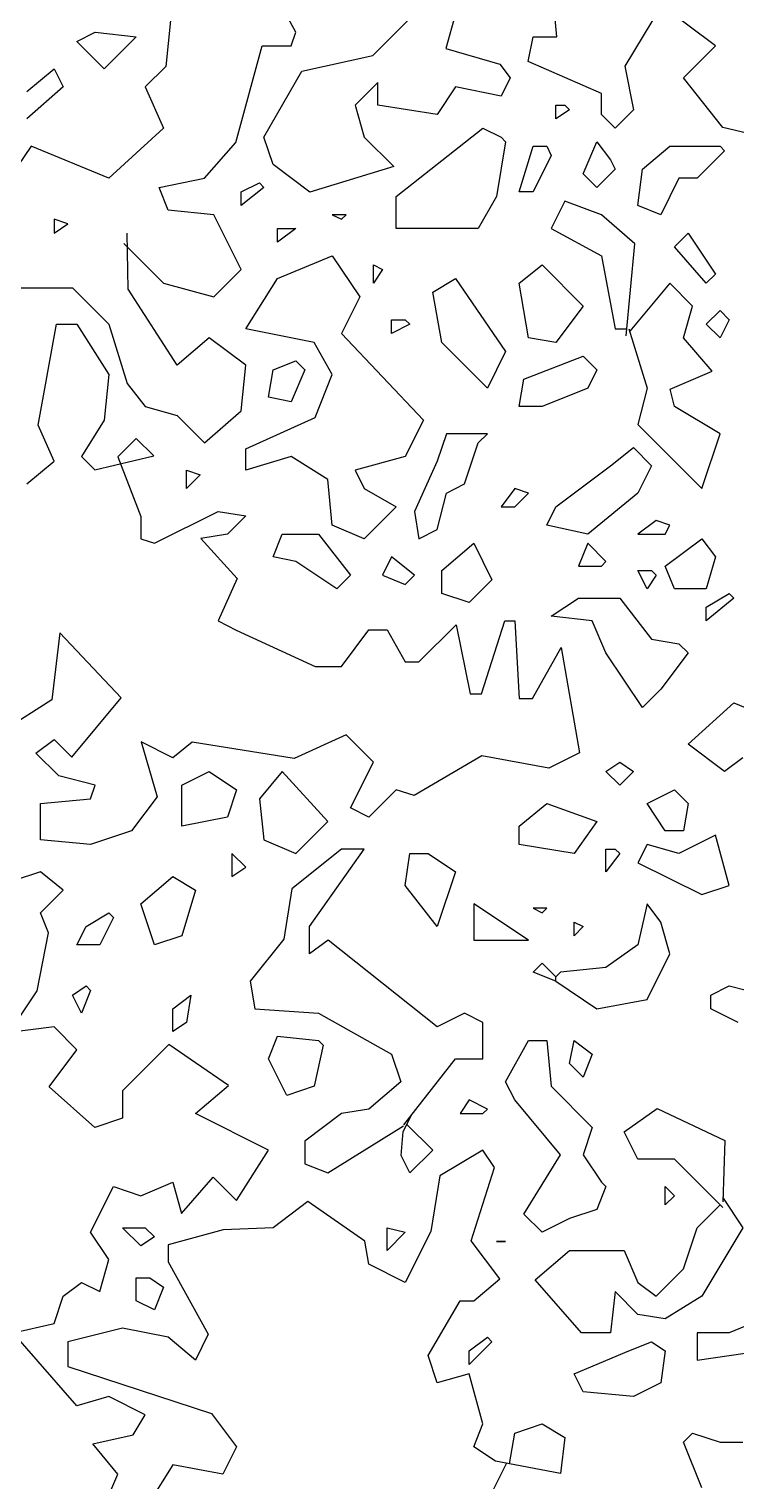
# Model space of a CAD drawing. Header units: millimetres. Extents: x 1211.91 to 1219.54, y 1029.16 to 1038.08.
# Drawn here: x 1214.841 to 1215.25, y 1035.838 to 1036.678 of the extents above; entities that cross this region are included whole.
import ezdxf

# ---------------------------------------------------------------- set-up
doc = ezdxf.new("R2010")
doc.units = ezdxf.units.MM
doc.header["$MEASUREMENT"] = 0
doc.layers.add('Hojas01', color=94, linetype='CONTINUOUS')
doc.layers.add('Hojas02', color=62, linetype='CONTINUOUS')

msp = doc.modelspace()

# ---------------------------------------------------------------- linework, layer by layer
at = {"layer": 'Hojas01', "linetype": 'Continuous'}
for p, q in [((1214.92556, 1036.7095), (1214.92028, 1036.6567)), ((1214.99552, 1036.6765), (1214.97968, 1036.70554)), ((1215.14653, 1036.67386), (1215.14363, 1036.70541)), ((1215.04014, 1036.66304), (1215.06416, 1036.68706)), ((1215.08792, 1036.68706), (1215.08225, 1036.66713)), ((1215.20725, 1036.69195), (1215.18587, 1036.65684)), ((1215.2384, 1036.66858), (1215.20725, 1036.69195)), ((1214.99288, 1036.66858), (1214.99552, 1036.6765)), ((1215.1299, 1036.65948), (1215.1328, 1036.67386)), ((1215.1328, 1036.67386), (1215.14653, 1036.67386)), ((1214.96081, 1036.61275), (1214.97612, 1036.66858)), ((1214.97612, 1036.66858), (1214.99288, 1036.66858)), ((1214.99895, 1036.65406), (1215.04014, 1036.66304)), ((1215.08225, 1036.66713), (1215.11366, 1036.65802)), ((1215.21992, 1036.6501), (1215.2384, 1036.66858)), ((1214.83976, 1036.64218), (1214.8556, 1036.65538)), ((1214.8556, 1036.65538), (1214.86088, 1036.64482)), ((1214.92028, 1036.6567), (1214.9084, 1036.64482)), ((1214.97704, 1036.61578), (1214.99895, 1036.65406)), ((1215.11366, 1036.65802), (1215.1196, 1036.6501)), ((1215.1724, 1036.641), (1215.1299, 1036.65948)), ((1215.18587, 1036.65684), (1215.19088, 1036.63162)), ((1214.86088, 1036.64482), (1214.83976, 1036.62634)), ((1214.9084, 1036.64482), (1214.91896, 1036.62106)), ((1215.04304, 1036.64746), (1215.02984, 1036.63426)), ((1215.04304, 1036.63426), (1215.04304, 1036.64746)), ((1215.08792, 1036.64482), (1215.07736, 1036.62898)), ((1215.11432, 1036.63954), (1215.08792, 1036.64482)), ((1215.1196, 1036.6501), (1215.11432, 1036.63954)), ((1215.24276, 1036.62146), (1215.21992, 1036.6501)), ((1215.1724, 1036.62898), (1215.1724, 1036.641)), ((1215.02984, 1036.63426), (1215.03512, 1036.61578)), ((1215.07736, 1036.62898), (1215.04304, 1036.63426)), ((1215.18032, 1036.62106), (1215.1724, 1036.62898)), ((1215.19088, 1036.63162), (1215.18032, 1036.62106)), ((1214.91896, 1036.62106), (1214.88728, 1036.59202)), ((1215.2813, 1036.61209), (1215.24276, 1036.62146)), ((1214.8424, 1036.6105), (1214.81336, 1036.56826)), ((1214.88728, 1036.59202), (1214.8424, 1036.6105)), ((1214.94272, 1036.59202), (1214.96081, 1036.61275)), ((1214.98232, 1036.59994), (1214.97704, 1036.61578)), ((1215.03512, 1036.61578), (1215.05215, 1036.59876)), ((1215.00357, 1036.58397), (1214.98232, 1036.59994)), ((1215.05215, 1036.59876), (1215.00357, 1036.58397)), ((1214.91632, 1036.58674), (1214.94272, 1036.59202)), ((1214.9216, 1036.57354), (1214.91632, 1036.58674)), ((1215.15128, 1036.57882), (1215.14336, 1036.56298)), ((1215.1724, 1036.5709), (1215.15128, 1036.57882)), ((1214.948, 1036.5709), (1214.9216, 1036.57354)), ((1214.96384, 1036.53922), (1214.948, 1036.5709)), ((1215.19181, 1036.55401), (1215.1724, 1036.5709)), ((1214.89837, 1036.52787), (1214.89784, 1036.56034)), ((1215.14336, 1036.56298), (1215.1724, 1036.54714)), ((1214.89599, 1036.55427), (1214.91896, 1036.5313)), ((1215.18666, 1036.50094), (1215.19181, 1036.55401)), ((1214.98496, 1036.53394), (1215.01664, 1036.54714)), ((1215.01664, 1036.54714), (1215.03248, 1036.52338)), ((1215.1724, 1036.54714), (1215.18032, 1036.5049)), ((1214.948, 1036.52338), (1214.96384, 1036.53922)), ((1214.82458, 1036.52866), (1214.86616, 1036.52866)), ((1214.86616, 1036.52866), (1214.88728, 1036.50754)), ((1214.92688, 1036.48378), (1214.89837, 1036.52787)), ((1214.91896, 1036.5313), (1214.948, 1036.52338)), ((1214.96648, 1036.5049), (1214.98496, 1036.53394)), ((1215.212, 1036.5313), (1215.18877, 1036.50345)), ((1215.2252, 1036.5181), (1215.212, 1036.5313)), ((1215.03248, 1036.52338), (1215.02192, 1036.50226)), ((1215.21992, 1036.49962), (1215.2252, 1036.5181)), ((1214.84636, 1036.44907), (1214.85705, 1036.50754)), ((1214.85705, 1036.50754), (1214.8688, 1036.50754)), ((1214.8688, 1036.50754), (1214.88728, 1036.4785)), ((1214.88728, 1036.50754), (1214.89784, 1036.47322)), ((1215.00608, 1036.49698), (1214.96648, 1036.5049)), ((1215.02192, 1036.50226), (1215.06944, 1036.4521)), ((1215.18032, 1036.5049), (1215.18705, 1036.5049)), ((1215.18824, 1036.5049), (1215.1988, 1036.47058)), ((1214.94536, 1036.49962), (1214.92688, 1036.48378)), ((1214.96648, 1036.48378), (1214.94536, 1036.49962)), ((1215.01664, 1036.4785), (1215.00608, 1036.49698)), ((1215.23642, 1036.48035), (1215.21992, 1036.49962)), ((1214.88728, 1036.4785), (1214.88464, 1036.4521)), ((1214.96384, 1036.45738), (1214.96648, 1036.48378)), ((1215.00674, 1036.45369), (1215.01664, 1036.4785)), ((1215.21213, 1036.47006), (1215.23642, 1036.48035)), ((1214.89784, 1036.47322), (1214.9084, 1036.46002)), ((1215.1988, 1036.47058), (1215.19352, 1036.44946)), ((1215.21464, 1036.46002), (1215.21213, 1036.47006)), ((1214.9084, 1036.46002), (1214.92688, 1036.45474)), ((1215.24104, 1036.44418), (1215.21464, 1036.46002)), ((1214.88464, 1036.4521), (1214.87144, 1036.43098)), ((1214.92688, 1036.45474), (1214.94272, 1036.4389)), ((1214.94272, 1036.4389), (1214.96384, 1036.45738)), ((1214.96648, 1036.43547), (1215.00674, 1036.45369)), ((1215.06944, 1036.4521), (1215.05888, 1036.43098)), ((1214.8556, 1036.42834), (1214.84636, 1036.44907)), ((1215.19352, 1036.44946), (1215.23048, 1036.4125)), ((1215.23048, 1036.4125), (1215.24104, 1036.44418)), ((1214.90312, 1036.44154), (1214.89243, 1036.43085)), ((1214.91329, 1036.43138), (1214.90312, 1036.44154)), ((1214.96648, 1036.42306), (1214.96648, 1036.43547)), ((1214.83976, 1036.41514), (1214.8556, 1036.42834)), ((1214.87144, 1036.43098), (1214.8791, 1036.42333)), ((1214.8791, 1036.42333), (1214.91329, 1036.43138)), ((1214.89243, 1036.43085), (1214.90576, 1036.3964)), ((1214.99288, 1036.43098), (1214.96648, 1036.42306)), ((1215.014, 1036.41778), (1214.99288, 1036.43098)), ((1215.05888, 1036.43098), (1215.02984, 1036.42306)), ((1215.01664, 1036.39138), (1215.014, 1036.41778)), ((1215.02984, 1036.42306), (1215.03512, 1036.4125)), ((1215.03512, 1036.4125), (1215.0536, 1036.40194)), ((1215.0536, 1036.40194), (1215.03512, 1036.38346)), ((1214.90576, 1036.3964), (1214.90576, 1036.38346)), ((1214.91368, 1036.38082), (1214.95064, 1036.3993)), ((1214.95064, 1036.3993), (1214.96648, 1036.39666)), ((1214.96648, 1036.39666), (1214.95592, 1036.3861)), ((1214.90576, 1036.38346), (1214.91368, 1036.38082)), ((1214.95592, 1036.3861), (1214.94061, 1036.3836)), ((1214.94061, 1036.3836), (1214.96147, 1036.36036)), ((1215.03512, 1036.38346), (1215.01664, 1036.39138)), ((1214.96147, 1036.36036), (1214.95064, 1036.33594)), ((1214.95064, 1036.33594), (1214.96107, 1036.33053)), ((1215.0668, 1036.31218), (1215.08832, 1036.3337)), ((1215.08832, 1036.3337), (1215.09637, 1036.2937)), ((1215.10297, 1036.2937), (1215.11643, 1036.33594)), ((1215.11643, 1036.33594), (1215.12224, 1036.33594)), ((1215.12224, 1036.33594), (1215.12488, 1036.29106)), ((1214.8589, 1036.32908), (1214.85428, 1036.29027)), ((1214.89441, 1036.29133), (1214.8589, 1036.32908)), ((1214.96107, 1036.33053), (1215.00661, 1036.30954)), ((1215.02192, 1036.30954), (1215.03776, 1036.33066)), ((1215.03776, 1036.33066), (1215.04832, 1036.33066)), ((1215.04832, 1036.33066), (1215.05888, 1036.31218)), ((1215.13241, 1036.29106), (1215.14904, 1036.3205)), ((1215.14904, 1036.3205), (1215.15973, 1036.25965)), ((1215.00661, 1036.30954), (1215.02192, 1036.30954)), ((1215.05888, 1036.31218), (1215.0668, 1036.31218)), ((1214.8659, 1036.25701), (1214.89441, 1036.29133)), ((1215.09637, 1036.2937), (1215.10297, 1036.2937)), ((1215.12488, 1036.29106), (1215.13241, 1036.29106)), ((1214.85428, 1036.29027), (1214.82656, 1036.27258)), ((1214.84504, 1036.25938), (1214.8556, 1036.2673)), ((1214.8556, 1036.2673), (1214.8659, 1036.25701)), ((1214.92424, 1036.25674), (1214.90603, 1036.26585)), ((1214.90603, 1036.26585), (1214.91527, 1036.23417)), ((1215.02456, 1036.26994), (1214.9946, 1036.25635)), ((1215.0404, 1036.2541), (1215.02456, 1036.26994)), ((1214.85824, 1036.24618), (1214.84504, 1036.25938)), ((1214.93546, 1036.26572), (1214.92424, 1036.25674)), ((1214.9946, 1036.25635), (1214.93546, 1036.26572)), ((1215.1031, 1036.2578), (1215.06403, 1036.23483)), ((1215.14204, 1036.2508), (1215.1031, 1036.2578)), ((1215.15973, 1036.25965), (1215.14204, 1036.2508)), ((1215.0272, 1036.2277), (1215.0404, 1036.2541)), ((1214.87936, 1036.2409), (1214.85824, 1036.24618)), ((1214.87672, 1036.23298), (1214.87936, 1036.2409)), ((1214.84768, 1036.23034), (1214.87672, 1036.23298)), ((1214.91527, 1036.23417), (1214.90048, 1036.2145)), ((1215.0536, 1036.23826), (1215.03776, 1036.22242)), ((1215.06403, 1036.23483), (1215.0536, 1036.23826)), ((1214.84768, 1036.20922), (1214.84768, 1036.23034)), ((1215.03776, 1036.22242), (1215.0272, 1036.2277)), ((1214.87672, 1036.20658), (1214.84768, 1036.20922)), ((1214.90048, 1036.2145), (1214.87672, 1036.20658)), ((1215.02192, 1036.20394), (1214.99328, 1036.18098)), ((1215.00344, 1036.15906), (1215.03512, 1036.20394)), ((1215.03512, 1036.20394), (1215.02192, 1036.20394)), ((1214.84768, 1036.19074), (1214.83184, 1036.18546)), ((1214.86088, 1036.18018), (1214.84768, 1036.19074)), ((1214.84768, 1036.16698), (1214.86088, 1036.18018)), ((1214.99328, 1036.18098), (1214.98866, 1036.1518)), ((1214.8523, 1036.1555), (1214.84768, 1036.16698)), ((1215.00344, 1036.14322), (1215.00344, 1036.15906)), ((1214.84583, 1036.12197), (1214.8523, 1036.1555)), ((1214.98866, 1036.1518), (1214.96912, 1036.12738)), ((1215.01427, 1036.15128), (1215.00344, 1036.14322)), ((1215.07736, 1036.10098), (1215.01427, 1036.15128)), ((1214.96912, 1036.12738), (1214.97176, 1036.11154)), ((1214.8296, 1036.09755), (1214.84583, 1036.12197)), ((1214.97176, 1036.11154), (1215.00872, 1036.1089)), ((1215.00872, 1036.1089), (1215.05096, 1036.08514)), ((1215.0932, 1036.1089), (1215.07736, 1036.10098)), ((1215.10376, 1036.10362), (1215.0932, 1036.1089)), ((1214.8556, 1036.10098), (1214.82986, 1036.09782)), ((1214.8688, 1036.08778), (1214.8556, 1036.10098)), ((1215.10376, 1036.0825), (1215.10376, 1036.10362)), ((1214.922, 1036.09082), (1214.8952, 1036.06402)), ((1214.95645, 1036.06719), (1214.922, 1036.09082)), ((1214.8527, 1036.0664), (1214.8688, 1036.08778)), ((1215.05096, 1036.08514), (1215.05624, 1036.0693)), ((1215.05796, 1036.04436), (1215.08792, 1036.0825)), ((1215.08792, 1036.0825), (1215.10376, 1036.0825)), ((1214.87923, 1036.0429), (1214.8527, 1036.0664)), ((1214.93744, 1036.05082), (1214.95645, 1036.06719)), ((1215.05624, 1036.0693), (1215.03776, 1036.05346)), ((1214.8952, 1036.06402), (1214.8952, 1036.04818)), ((1214.8952, 1036.04818), (1214.87923, 1036.0429)), ((1214.97968, 1036.0297), (1214.93744, 1036.05082)), ((1215.02192, 1036.05082), (1215.0008, 1036.03498)), ((1215.03776, 1036.05346), (1215.02192, 1036.05082)), ((1215.05756, 1036.04053), (1215.06258, 1036.0503)), ((1215.1856, 1036.04026), (1215.20461, 1036.05386)), ((1215.20461, 1036.05386), (1215.24381, 1036.03525)), ((1215.014, 1036.0165), (1215.05783, 1036.0437)), ((1215.05651, 1036.02667), (1215.05756, 1036.04053)), ((1215.05981, 1036.04462), (1215.07472, 1036.0297)), ((1215.19352, 1036.02442), (1215.1856, 1036.04026)), ((1215.0008, 1036.03498), (1215.0008, 1036.02178)), ((1215.24381, 1036.03525), (1215.24276, 1035.99974)), ((1214.9612, 1036.00066), (1214.97968, 1036.0297)), ((1215.06152, 1036.0165), (1215.05651, 1036.02667)), ((1215.07472, 1036.0297), (1215.06152, 1036.0165)), ((1215.10376, 1036.0297), (1215.07881, 1036.01479)), ((1215.11049, 1036.01967), (1215.10376, 1036.0297)), ((1215.21464, 1036.02442), (1215.19352, 1036.02442)), ((1215.24263, 1035.99644), (1215.21464, 1036.02442)), ((1214.92939, 1035.99314), (1214.94774, 1036.01413)), ((1214.94774, 1036.01413), (1214.9612, 1036.00066)), ((1215.0008, 1036.02178), (1215.014, 1036.0165)), ((1215.07881, 1036.01479), (1215.07367, 1035.98271)), ((1215.09703, 1035.97717), (1215.11049, 1036.01967)), ((1214.87672, 1035.98218), (1214.88992, 1036.00858)), ((1214.88992, 1036.00858), (1214.90576, 1036.0033)), ((1214.90576, 1036.0033), (1214.92424, 1036.01122)), ((1214.92424, 1036.01122), (1214.92939, 1035.99314)), ((1215.00252, 1036), (1214.98232, 1035.98482)), ((1215.03552, 1035.97704), (1215.00252, 1036)), ((1215.22784, 1035.98482), (1215.24104, 1035.99802)), ((1215.24289, 1036.00198), (1215.25424, 1035.98482)), ((1214.88728, 1035.96634), (1214.87672, 1035.98218)), ((1214.95355, 1035.98364), (1214.9216, 1035.97492)), ((1214.98232, 1035.98482), (1214.95355, 1035.98364)), ((1215.07367, 1035.98271), (1215.05888, 1035.95314)), ((1215.21992, 1035.96106), (1215.22784, 1035.98482)), ((1215.25424, 1035.98482), (1215.23048, 1035.94522)), ((1214.9216, 1035.97492), (1214.9216, 1035.96516)), ((1215.03776, 1035.9637), (1215.03552, 1035.97704)), ((1215.11366, 1035.95526), (1215.09703, 1035.97717)), ((1214.882, 1035.94786), (1214.88728, 1035.96634)), ((1214.9216, 1035.96516), (1214.94483, 1035.92318)), ((1215.05888, 1035.95314), (1215.03776, 1035.9637)), ((1215.13412, 1035.9546), (1215.15392, 1035.97162)), ((1215.15392, 1035.97162), (1215.1856, 1035.97162)), ((1215.1856, 1035.97162), (1215.19352, 1035.95314)), ((1215.09848, 1035.94258), (1215.11366, 1035.95526)), ((1215.20408, 1035.94522), (1215.21992, 1035.96106)), ((1214.86088, 1035.94522), (1214.87144, 1035.95314)), ((1214.87144, 1035.95314), (1214.882, 1035.94786)), ((1215.16092, 1035.9241), (1215.13412, 1035.9546)), ((1215.18032, 1035.94786), (1215.17768, 1035.9241)), ((1215.19352, 1035.93466), (1215.18032, 1035.94786)), ((1215.19352, 1035.95314), (1215.20408, 1035.94522)), ((1214.8556, 1035.92938), (1214.86088, 1035.94522)), ((1215.07208, 1035.9109), (1215.09056, 1035.94258)), ((1215.09056, 1035.94258), (1215.09848, 1035.94258)), ((1215.23048, 1035.94522), (1215.20936, 1035.93202)), ((1215.20936, 1035.93202), (1215.19352, 1035.93466)), ((1214.83184, 1035.9241), (1214.8556, 1035.92938)), ((1214.8688, 1035.88186), (1214.83184, 1035.9241)), ((1214.8952, 1035.92674), (1214.86352, 1035.91882)), ((1214.9216, 1035.92146), (1214.8952, 1035.92674)), ((1214.93744, 1035.90826), (1214.9216, 1035.92146)), ((1214.94483, 1035.92318), (1214.93744, 1035.90826)), ((1215.17768, 1035.9241), (1215.16092, 1035.9241)), ((1214.86352, 1035.91882), (1214.86352, 1035.90444)), ((1215.07736, 1035.89506), (1215.07208, 1035.9109)), ((1214.86352, 1035.90444), (1214.94668, 1035.87738)), ((1215.09584, 1035.90034), (1215.07736, 1035.89506)), ((1215.10376, 1035.8713), (1215.09584, 1035.90034)), ((1214.88728, 1035.88714), (1214.8688, 1035.88186)), ((1214.9084, 1035.87658), (1214.88728, 1035.88714)), ((1214.90141, 1035.86497), (1214.9084, 1035.87658)), ((1214.94668, 1035.87738), (1214.9612, 1035.8581)), ((1215.09848, 1035.8581), (1215.10376, 1035.8713)), ((1215.12224, 1035.86602), (1215.13808, 1035.8713)), ((1215.13808, 1035.8713), (1215.15128, 1035.86338)), ((1214.87804, 1035.85969), (1214.90141, 1035.86497)), ((1215.11921, 1035.8482), (1215.12224, 1035.86602)), ((1215.15128, 1035.86338), (1215.14864, 1035.84266)), ((1214.89256, 1035.84226), (1214.87804, 1035.85969)), ((1214.9612, 1035.8581), (1214.95328, 1035.84226)), ((1215.11102, 1035.84966), (1215.09848, 1035.8581)), ((1214.92424, 1035.84754), (1214.91104, 1035.82642)), ((1214.95328, 1035.84226), (1214.92424, 1035.84754)), ((1215.10112, 1035.81586), (1215.11749, 1035.84847)), ((1215.14864, 1035.84266), (1215.11102, 1035.84966)), ((1214.88464, 1035.82378), (1214.89256, 1035.84226))]:
    msp.add_line(p, q, dxfattribs=at)
at = {"layer": 'Hojas02', "linetype": 'Continuous'}
for p, q in [((1214.8688, 1036.67122), (1214.87936, 1036.6765)), ((1214.88464, 1036.65538), (1214.8688, 1036.67122)), ((1214.87936, 1036.6765), (1214.90312, 1036.67386)), ((1214.90312, 1036.67386), (1214.88464, 1036.65538)), ((1215.146, 1036.62634), (1215.146, 1036.63426)), ((1215.146, 1036.63426), (1215.15128, 1036.63426)), ((1215.15392, 1036.63162), (1215.146, 1036.62634)), ((1215.15128, 1036.63426), (1215.15392, 1036.63162)), ((1215.0536, 1036.58146), (1215.10376, 1036.62106)), ((1215.10376, 1036.62106), (1215.11432, 1036.61578)), ((1215.11696, 1036.61314), (1215.11168, 1036.58146)), ((1215.11432, 1036.61578), (1215.11696, 1036.61314)), ((1215.12488, 1036.5841), (1215.1328, 1036.6105)), ((1215.1328, 1036.6105), (1215.14072, 1036.6105)), ((1215.14072, 1036.6105), (1215.14336, 1036.60522)), ((1215.16184, 1036.59466), (1215.16976, 1036.61314)), ((1215.16976, 1036.61314), (1215.17768, 1036.60258)), ((1215.19616, 1036.5973), (1215.212, 1036.6105)), ((1215.212, 1036.6105), (1215.24104, 1036.6105)), ((1215.24104, 1036.6105), (1215.24368, 1036.60786)), ((1215.14336, 1036.60522), (1215.1328, 1036.5841)), ((1215.17768, 1036.60258), (1215.18032, 1036.5973)), ((1215.24368, 1036.60786), (1215.22784, 1036.59202)), ((1215.16976, 1036.58674), (1215.16184, 1036.59466)), ((1215.18032, 1036.5973), (1215.16976, 1036.58674)), ((1215.19352, 1036.57618), (1215.19616, 1036.5973)), ((1214.96384, 1036.5841), (1214.9744, 1036.58938)), ((1214.97704, 1036.58674), (1214.96384, 1036.57618)), ((1214.9744, 1036.58938), (1214.97704, 1036.58674)), ((1215.21728, 1036.59202), (1215.20672, 1036.5709)), ((1215.22784, 1036.59202), (1215.21728, 1036.59202)), ((1214.96384, 1036.57618), (1214.96384, 1036.5841)), ((1215.0536, 1036.56298), (1215.0536, 1036.58146)), ((1215.11168, 1036.58146), (1215.10112, 1036.56298)), ((1215.1328, 1036.5841), (1215.12488, 1036.5841)), ((1214.86352, 1036.56562), (1214.8556, 1036.56826)), ((1214.8556, 1036.56826), (1214.8556, 1036.56034)), ((1215.02456, 1036.5709), (1215.01664, 1036.5709)), ((1215.01664, 1036.5709), (1215.02192, 1036.56826)), ((1215.02192, 1036.56826), (1215.02456, 1036.5709)), ((1215.20672, 1036.5709), (1215.19352, 1036.57618)), ((1214.8556, 1036.56034), (1214.86352, 1036.56562)), ((1214.99552, 1036.56298), (1214.98496, 1036.55506)), ((1214.98496, 1036.55506), (1214.98496, 1036.56298)), ((1214.98496, 1036.56298), (1214.99552, 1036.56298)), ((1215.10112, 1036.56298), (1215.0536, 1036.56298)), ((1215.21464, 1036.55242), (1215.22256, 1036.56034)), ((1215.22256, 1036.56034), (1215.2384, 1036.53658)), ((1215.23312, 1036.5313), (1215.21464, 1036.55242)), ((1215.0404, 1036.5313), (1215.0404, 1036.54186)), ((1215.0404, 1036.54186), (1215.04568, 1036.53922)), ((1215.04568, 1036.53922), (1215.0404, 1036.5313)), ((1215.12488, 1036.5313), (1215.13808, 1036.54186)), ((1215.13808, 1036.54186), (1215.16184, 1036.5181)), ((1215.2384, 1036.53658), (1215.23312, 1036.5313)), ((1215.07472, 1036.52602), (1215.08792, 1036.53394)), ((1215.08792, 1036.53394), (1215.11696, 1036.4917)), ((1215.13016, 1036.49962), (1215.12488, 1036.5313)), ((1215.08, 1036.49698), (1215.07472, 1036.52602)), ((1215.16184, 1036.5181), (1215.146, 1036.49698)), ((1215.05096, 1036.50226), (1215.05096, 1036.51018)), ((1215.05096, 1036.51018), (1215.05888, 1036.51018)), ((1215.05888, 1036.51018), (1215.06152, 1036.50754)), ((1215.23312, 1036.50754), (1215.24104, 1036.51546)), ((1215.24104, 1036.51546), (1215.24632, 1036.51018)), ((1215.24632, 1036.51018), (1215.24104, 1036.49962)), ((1215.06152, 1036.50754), (1215.05096, 1036.50226)), ((1215.24104, 1036.49962), (1215.23312, 1036.50754)), ((1215.1064, 1036.47058), (1215.08, 1036.49698)), ((1215.146, 1036.49698), (1215.13016, 1036.49962)), ((1214.98232, 1036.48114), (1214.99552, 1036.48642)), ((1214.99552, 1036.48642), (1215.0008, 1036.48114)), ((1215.11696, 1036.4917), (1215.1064, 1036.47058)), ((1215.12752, 1036.47586), (1215.16184, 1036.48906)), ((1215.16184, 1036.48906), (1215.16976, 1036.48114)), ((1214.97968, 1036.4653), (1214.98232, 1036.48114)), ((1215.0008, 1036.48114), (1214.99288, 1036.46266)), ((1215.12488, 1036.46002), (1215.12752, 1036.47586)), ((1215.16976, 1036.48114), (1215.16448, 1036.47058)), ((1215.16448, 1036.47058), (1215.13808, 1036.46002)), ((1214.99288, 1036.46266), (1214.97968, 1036.4653)), ((1215.13808, 1036.46002), (1215.12488, 1036.46002)), ((1215.08264, 1036.44418), (1215.07736, 1036.42834)), ((1215.1064, 1036.44418), (1215.08264, 1036.44418)), ((1215.10112, 1036.4389), (1215.1064, 1036.44418)), ((1215.0932, 1036.41514), (1215.10112, 1036.4389)), ((1215.17768, 1036.4257), (1215.19088, 1036.43626)), ((1215.19088, 1036.43626), (1215.20144, 1036.4257)), ((1215.07736, 1036.42834), (1215.06416, 1036.3993)), ((1215.146, 1036.40194), (1215.17768, 1036.4257)), ((1215.20144, 1036.4257), (1215.19352, 1036.40986)), ((1214.93216, 1036.4125), (1214.93216, 1036.42306)), ((1214.93216, 1036.42306), (1214.94008, 1036.42042)), ((1214.94008, 1036.42042), (1214.93216, 1036.4125)), ((1215.07736, 1036.38874), (1215.08264, 1036.40986)), ((1215.08264, 1036.40986), (1215.0932, 1036.41514)), ((1215.12224, 1036.4125), (1215.11432, 1036.40194)), ((1215.13016, 1036.40986), (1215.12224, 1036.4125)), ((1215.12224, 1036.40194), (1215.13016, 1036.40986)), ((1215.19352, 1036.40986), (1215.16448, 1036.3861)), ((1215.11432, 1036.40194), (1215.12224, 1036.40194)), ((1215.14072, 1036.39138), (1215.146, 1036.40194)), ((1215.06416, 1036.3993), (1215.0668, 1036.38346)), ((1215.20408, 1036.39402), (1215.19352, 1036.3861)), ((1215.212, 1036.39138), (1215.20408, 1036.39402)), ((1214.98232, 1036.3729), (1214.9876, 1036.3861)), ((1214.9876, 1036.3861), (1215.00872, 1036.3861)), ((1215.00872, 1036.3861), (1215.0272, 1036.36234)), ((1215.0668, 1036.38346), (1215.07736, 1036.38874)), ((1215.16448, 1036.3861), (1215.14072, 1036.39138)), ((1215.19352, 1036.3861), (1215.20936, 1036.3861)), ((1215.20936, 1036.3861), (1215.212, 1036.39138)), ((1215.20936, 1036.36762), (1215.23048, 1036.38346)), ((1215.23048, 1036.38346), (1215.2384, 1036.3729)), ((1215.08, 1036.36498), (1215.09848, 1036.38082)), ((1215.09848, 1036.38082), (1215.10904, 1036.3597)), ((1215.16448, 1036.38082), (1215.1592, 1036.36762)), ((1215.17504, 1036.37026), (1215.16448, 1036.38082)), ((1214.99552, 1036.37026), (1214.98232, 1036.3729)), ((1215.01928, 1036.35442), (1214.99552, 1036.37026)), ((1215.05096, 1036.3729), (1215.04568, 1036.36234)), ((1215.06416, 1036.36234), (1215.05096, 1036.3729)), ((1215.1592, 1036.36762), (1215.1724, 1036.36762)), ((1215.1724, 1036.36762), (1215.17504, 1036.37026)), ((1215.21464, 1036.35442), (1215.20936, 1036.36762)), ((1215.2384, 1036.3729), (1215.23312, 1036.35442)), ((1215.0272, 1036.36234), (1215.01928, 1036.35442)), ((1215.04568, 1036.36234), (1215.05888, 1036.35706)), ((1215.05888, 1036.35706), (1215.06416, 1036.36234)), ((1215.08, 1036.35178), (1215.08, 1036.36498)), ((1215.10904, 1036.3597), (1215.09584, 1036.3465)), ((1215.1988, 1036.35442), (1215.19352, 1036.36498)), ((1215.19352, 1036.36498), (1215.20144, 1036.36498)), ((1215.20408, 1036.36234), (1215.1988, 1036.35442)), ((1215.20144, 1036.36498), (1215.20408, 1036.36234)), ((1215.09584, 1036.3465), (1215.08, 1036.35178)), ((1215.23312, 1036.35442), (1215.21464, 1036.35442)), ((1215.23312, 1036.34386), (1215.24632, 1036.35178)), ((1215.24632, 1036.35178), (1215.24896, 1036.34914)), ((1215.14336, 1036.33858), (1215.1592, 1036.34914)), ((1215.1592, 1036.34914), (1215.18296, 1036.34914)), ((1215.18296, 1036.34914), (1215.20144, 1036.32538)), ((1215.24896, 1036.34914), (1215.23312, 1036.33594)), ((1215.23312, 1036.33594), (1215.23312, 1036.34386)), ((1215.16712, 1036.33594), (1215.14336, 1036.33858)), ((1215.17504, 1036.31746), (1215.16712, 1036.33594)), ((1215.20144, 1036.32538), (1215.21728, 1036.32274)), ((1215.19616, 1036.28578), (1215.17504, 1036.31746)), ((1215.22256, 1036.31746), (1215.20672, 1036.29634)), ((1215.21728, 1036.32274), (1215.22256, 1036.31746)), ((1215.20672, 1036.29634), (1215.19616, 1036.28578)), ((1215.22256, 1036.26466), (1215.24896, 1036.28842)), ((1215.24896, 1036.28842), (1215.26216, 1036.28314)), ((1215.24368, 1036.24882), (1215.22256, 1036.26466)), ((1215.17504, 1036.24882), (1215.18296, 1036.2541)), ((1215.18296, 1036.2541), (1215.19088, 1036.24882)), ((1215.25424, 1036.25674), (1215.24368, 1036.24882)), ((1214.92952, 1036.2409), (1214.94536, 1036.24882)), ((1214.92952, 1036.21714), (1214.92952, 1036.2409)), ((1214.94536, 1036.24882), (1214.9612, 1036.23826)), ((1214.9876, 1036.24882), (1214.9744, 1036.23298)), ((1215.014, 1036.21978), (1214.9876, 1036.24882)), ((1215.18296, 1036.2409), (1215.17504, 1036.24882)), ((1215.19088, 1036.24882), (1215.18296, 1036.2409)), ((1214.9612, 1036.23826), (1214.95592, 1036.22242)), ((1214.9744, 1036.23298), (1214.97704, 1036.20922)), ((1215.1988, 1036.23034), (1215.21464, 1036.23826)), ((1215.21464, 1036.23826), (1215.22256, 1036.23034)), ((1215.12488, 1036.21714), (1215.14072, 1036.23034)), ((1215.14072, 1036.23034), (1215.16976, 1036.21978)), ((1215.20936, 1036.2145), (1215.1988, 1036.23034)), ((1215.22256, 1036.23034), (1215.21992, 1036.2145)), ((1214.95592, 1036.22242), (1214.92952, 1036.21714)), ((1214.99552, 1036.2013), (1215.014, 1036.21978)), ((1215.12488, 1036.20658), (1215.12488, 1036.21714)), ((1215.16976, 1036.21978), (1215.15656, 1036.2013)), ((1214.97704, 1036.20922), (1214.99552, 1036.2013)), ((1215.21992, 1036.2145), (1215.20936, 1036.2145)), ((1215.2384, 1036.21186), (1215.21728, 1036.2013)), ((1215.24632, 1036.18282), (1215.2384, 1036.21186)), ((1214.96648, 1036.19338), (1214.95856, 1036.2013)), ((1214.95856, 1036.2013), (1214.95856, 1036.1881)), ((1215.05888, 1036.18282), (1215.06152, 1036.2013)), ((1215.06152, 1036.2013), (1215.07208, 1036.2013)), ((1215.07208, 1036.2013), (1215.08792, 1036.19074)), ((1215.15656, 1036.2013), (1215.12488, 1036.20658)), ((1215.17504, 1036.19074), (1215.17504, 1036.20394)), ((1215.17504, 1036.20394), (1215.18032, 1036.20394)), ((1215.18296, 1036.2013), (1215.17504, 1036.19074)), ((1215.18032, 1036.20394), (1215.18296, 1036.2013)), ((1215.1988, 1036.20658), (1215.19352, 1036.19602)), ((1215.21728, 1036.2013), (1215.1988, 1036.20658)), ((1214.95856, 1036.1881), (1214.96648, 1036.19338)), ((1215.08792, 1036.19074), (1215.07736, 1036.15906)), ((1215.19352, 1036.19602), (1215.23048, 1036.17754)), ((1214.90576, 1036.17226), (1214.92424, 1036.1881)), ((1214.92424, 1036.1881), (1214.93744, 1036.18018)), ((1215.07736, 1036.15906), (1215.05888, 1036.18282)), ((1215.23048, 1036.17754), (1215.24632, 1036.18282)), ((1214.93744, 1036.18018), (1214.92952, 1036.15378)), ((1214.87408, 1036.15906), (1214.88728, 1036.16698)), ((1214.88728, 1036.16698), (1214.88992, 1036.16434)), ((1214.91368, 1036.1485), (1214.90576, 1036.17226)), ((1215.13016, 1036.15114), (1215.09848, 1036.17226)), ((1215.09848, 1036.17226), (1215.09848, 1036.15114)), ((1215.14072, 1036.16962), (1215.1328, 1036.16962)), ((1215.1328, 1036.16962), (1215.13808, 1036.16698)), ((1215.13808, 1036.16698), (1215.14072, 1036.16962)), ((1215.1988, 1036.17226), (1215.19352, 1036.1485)), ((1215.20672, 1036.1617), (1215.1988, 1036.17226)), ((1214.8688, 1036.1485), (1214.87408, 1036.15906)), ((1214.88992, 1036.16434), (1214.882, 1036.1485)), ((1215.15656, 1036.15378), (1215.15656, 1036.1617)), ((1215.15656, 1036.1617), (1215.16184, 1036.15906)), ((1215.16184, 1036.15906), (1215.15656, 1036.15378)), ((1215.212, 1036.14322), (1215.20672, 1036.1617)), ((1214.882, 1036.1485), (1214.8688, 1036.1485)), ((1214.92952, 1036.15378), (1214.91368, 1036.1485)), ((1215.09848, 1036.15114), (1215.13016, 1036.15114)), ((1215.19352, 1036.1485), (1215.17504, 1036.1353)), ((1215.1988, 1036.11682), (1215.212, 1036.14322)), ((1215.1328, 1036.13266), (1215.13808, 1036.13794)), ((1215.146, 1036.12738), (1215.1328, 1036.13266)), ((1215.13808, 1036.13794), (1215.146, 1036.13002)), ((1215.14864, 1036.13266), (1215.146, 1036.13002)), ((1215.17504, 1036.1353), (1215.14864, 1036.13266)), ((1214.86616, 1036.11946), (1214.87408, 1036.12474)), ((1214.87408, 1036.12474), (1214.87672, 1036.1221)), ((1215.146, 1036.12738), (1215.146, 1036.13002)), ((1215.146, 1036.12738), (1215.16976, 1036.11154)), ((1215.23576, 1036.11946), (1215.24632, 1036.12474)), ((1215.24632, 1036.12474), (1215.25688, 1036.1221)), ((1214.87144, 1036.1089), (1214.86616, 1036.11946)), ((1214.87672, 1036.1221), (1214.87144, 1036.1089)), ((1214.92424, 1036.11154), (1214.9348, 1036.11946)), ((1214.9348, 1036.11946), (1214.93216, 1036.10362)), ((1215.16976, 1036.11154), (1215.1988, 1036.11682)), ((1215.23576, 1036.11154), (1215.23576, 1036.11946)), ((1214.92424, 1036.09834), (1214.92424, 1036.11154)), ((1215.2516, 1036.10362), (1215.23576, 1036.11154)), ((1214.93216, 1036.10362), (1214.92424, 1036.09834)), ((1214.97968, 1036.0825), (1214.98496, 1036.0957)), ((1214.98496, 1036.0957), (1215.00872, 1036.09306)), ((1215.01136, 1036.09042), (1215.00608, 1036.06666)), ((1215.00872, 1036.09306), (1215.01136, 1036.09042)), ((1215.11696, 1036.0693), (1215.13016, 1036.09306)), ((1215.13016, 1036.09306), (1215.14072, 1036.09306)), ((1215.14072, 1036.09306), (1215.14336, 1036.06666)), ((1215.15392, 1036.07986), (1215.15656, 1036.09306)), ((1215.15656, 1036.09306), (1215.16712, 1036.08514)), ((1214.99024, 1036.06138), (1214.97968, 1036.0825)), ((1215.16712, 1036.08514), (1215.16184, 1036.07194)), ((1215.16184, 1036.07194), (1215.15392, 1036.07986)), ((1215.00608, 1036.06666), (1214.99024, 1036.06138)), ((1215.12224, 1036.05874), (1215.11696, 1036.0693)), ((1215.14336, 1036.06666), (1215.16712, 1036.0429)), ((1215.09584, 1036.05874), (1215.09056, 1036.05082)), ((1215.1064, 1036.05346), (1215.09584, 1036.05874)), ((1215.14864, 1036.02706), (1215.12224, 1036.05874)), ((1215.09056, 1036.05082), (1215.10376, 1036.05082)), ((1215.10376, 1036.05082), (1215.1064, 1036.05346)), ((1215.16712, 1036.0429), (1215.16184, 1036.02706)), ((1215.12752, 1035.99274), (1215.14864, 1036.02706)), ((1215.16184, 1036.02706), (1215.1724, 1036.01122)), ((1215.17504, 1036.00858), (1215.16976, 1035.99538)), ((1215.1724, 1036.01122), (1215.17504, 1036.00858)), ((1215.20936, 1035.99802), (1215.20936, 1036.00858)), ((1215.20936, 1036.00858), (1215.21464, 1036.0033)), ((1215.21464, 1036.0033), (1215.20936, 1035.99802)), ((1215.13808, 1035.98218), (1215.12752, 1035.99274)), ((1215.15392, 1035.9901), (1215.13808, 1035.98218)), ((1215.16976, 1035.99538), (1215.15392, 1035.9901)), ((1214.90576, 1035.97426), (1214.8952, 1035.98482)), ((1214.8952, 1035.98482), (1214.9084, 1035.98482)), ((1214.9084, 1035.98482), (1214.91368, 1035.97954)), ((1215.04832, 1035.97162), (1215.04832, 1035.98482)), ((1215.04832, 1035.98482), (1215.05888, 1035.98218)), ((1215.05888, 1035.98218), (1215.04832, 1035.97162)), ((1214.91368, 1035.97954), (1214.90576, 1035.97426)), ((1215.11696, 1035.9769), (1215.11168, 1035.9769)), ((1215.11168, 1035.9769), (1215.11696, 1035.9769)), ((1214.90312, 1035.94258), (1214.90312, 1035.95578)), ((1214.90312, 1035.95578), (1214.91104, 1035.95578)), ((1214.91104, 1035.95578), (1214.91896, 1035.9505)), ((1214.91896, 1035.9505), (1214.91368, 1035.9373)), ((1214.91368, 1035.9373), (1214.90312, 1035.94258)), ((1215.09584, 1035.91354), (1215.1064, 1035.92146)), ((1215.1064, 1035.92146), (1215.10904, 1035.91882)), ((1215.24632, 1035.9241), (1215.22784, 1035.9241)), ((1215.22784, 1035.9241), (1215.22784, 1035.90826)), ((1215.25952, 1035.92938), (1215.24632, 1035.9241)), ((1215.10904, 1035.91882), (1215.09584, 1035.90562)), ((1215.09584, 1035.90562), (1215.09584, 1035.91354)), ((1215.15656, 1035.90034), (1215.18824, 1035.91354)), ((1215.18824, 1035.91354), (1215.20144, 1035.91882)), ((1215.20144, 1035.91882), (1215.20936, 1035.91354)), ((1215.20936, 1035.91354), (1215.20672, 1035.89506)), ((1215.22784, 1035.90826), (1215.2648, 1035.91354)), ((1215.16184, 1035.88978), (1215.15656, 1035.90034)), ((1215.19088, 1035.88714), (1215.16184, 1035.88978)), ((1215.20672, 1035.89506), (1215.19088, 1035.88714)), ((1215.21992, 1035.86074), (1215.2252, 1035.86602)), ((1215.2252, 1035.86602), (1215.24104, 1035.86074)), ((1215.23048, 1035.83434), (1215.21992, 1035.86074)), ((1215.24104, 1035.86074), (1215.25424, 1035.86074))]:
    msp.add_line(p, q, dxfattribs=at)

doc.saveas('drawing.dxf')
